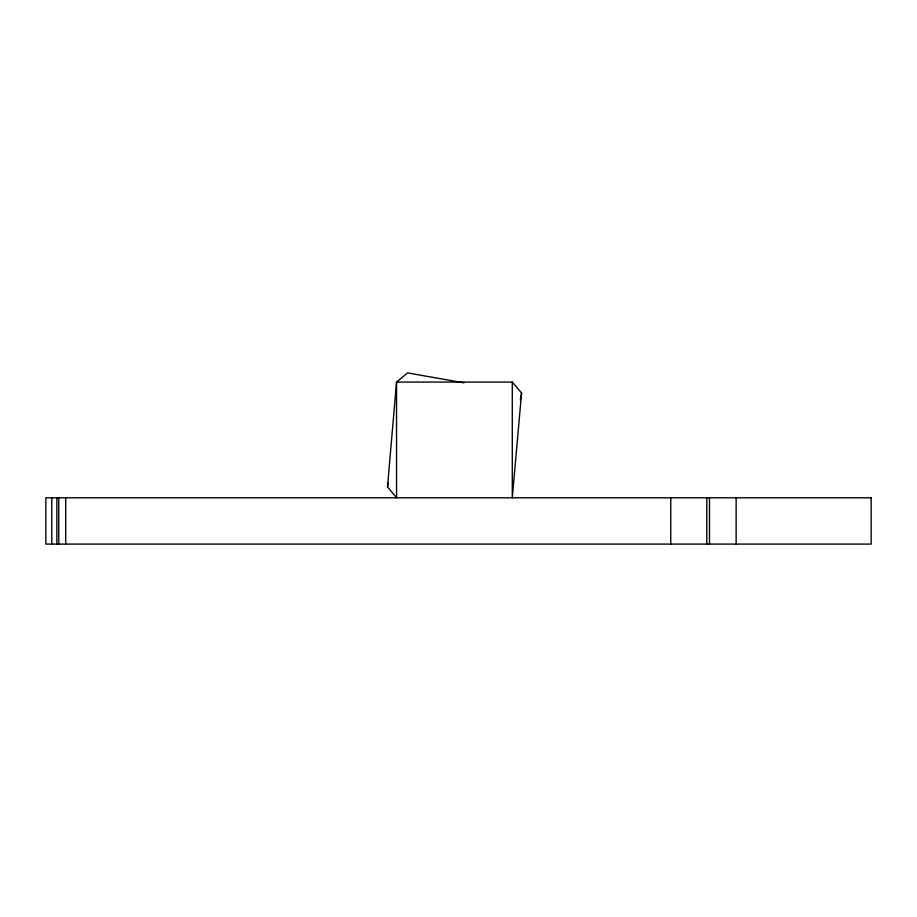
<?xml version="1.0" encoding="UTF-8"?>
<svg xmlns="http://www.w3.org/2000/svg" width="917" height="917" viewBox="0 0 917 917"><rect width="100%" height="100%" fill="white"/><g stroke="black" fill="none" stroke-linecap="round" stroke-linejoin="round"><path stroke-width="1.38" d="M512.282 382.057L512.282 497.793L521.578 393.003L512.282 382.057L396.545 382.057L396.545 497.793L387.501 486.881L396.545 382.057L407.595 372.91L463.887 382.836M387.501 486.881L388.246 482.663M520.329 400.041L521.578 393.003M736.133 497.793L736.133 544.09M709.494 497.793L709.494 544.09M706.801 497.793L706.801 544.09M670.751 497.793L670.751 544.09M65.715 497.793L65.715 544.09M58.768 497.793L58.768 544.09M56.854 497.793L56.854 544.09M51.776 497.793L51.776 544.09M871.15 497.793L45.85 497.793L45.85 544.09L871.15 544.09L871.15 497.793"/></g></svg>
